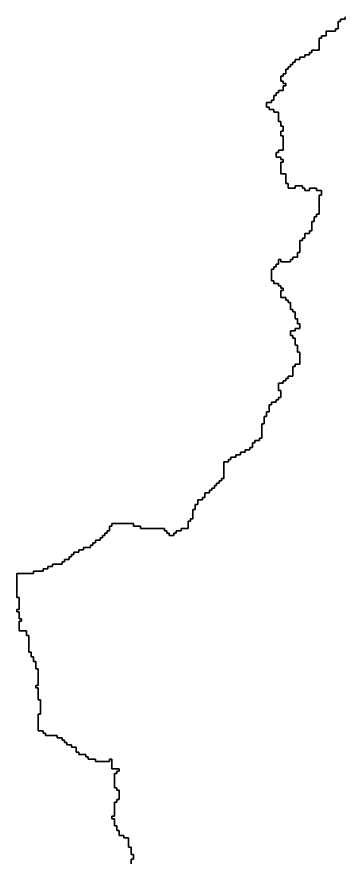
# Model space of a CAD drawing. Header units: inches. Extents: x -98695 to 376223, y 1122520 to 1501782.
# Drawn here: x 40054 to 44311, y 1302233 to 1313153 of the extents above; entities that cross this region are included whole.
import ezdxf

# ---------------------------------------------------------------- set-up
doc = ezdxf.new("R2010")
doc.units = ezdxf.units.IN
doc.header["$MEASUREMENT"] = 0
doc.layers.add('subs1', color=7, linetype='Continuous', true_color=0xc8dcf7)

msp = doc.modelspace()

# ---------------------------------------------------------------- linework, layer by layer
at = {"layer": 'subs1'}
for points in [[(41535, 1302172, 0), (41535, 1302233, 0), (41566, 1302233, 0), (41566, 1302295, 0), (41535, 1302295, 0), (41535, 1302388, 0), (41504, 1302388, 0), (41504, 1302511, 0), (41442, 1302511, 0), (41442, 1302542, 0), (41381, 1302542, 0), (41381, 1302603, 0), (41350, 1302603, 0), (41350, 1302665, 0), (41319, 1302665, 0), (41319, 1302758, 0), (41288, 1302758, 0), (41288, 1302789, 0), (41319, 1302789, 0), (41319, 1302974, 0), (41350, 1302974, 0), (41350, 1303005, 0), (41381, 1303005, 0), (41381, 1303128, 0), (41350, 1303128, 0), (41350, 1303159, 0), (41319, 1303159, 0), (41319, 1303344, 0), (41350, 1303344, 0), (41350, 1303375, 0), (41381, 1303375, 0), (41381, 1303406, 0), (41288, 1303406, 0), (41288, 1303529, 0), (41257, 1303529, 0), (41257, 1303498, 0), (41072, 1303498, 0), (41072, 1303529, 0), (40980, 1303529, 0), (40980, 1303560, 0), (40949, 1303560, 0), (40949, 1303591, 0), (40856, 1303591, 0), (40856, 1303621, 0), (40825, 1303621, 0), (40825, 1303683, 0), (40764, 1303683, 0), (40764, 1303714, 0), (40702, 1303714, 0), (40702, 1303745, 0), (40671, 1303745, 0), (40671, 1303776, 0), (40640, 1303776, 0), (40640, 1303807, 0), (40579, 1303807, 0), (40579, 1303837, 0), (40424, 1303837, 0), (40424, 1303868, 0), (40394, 1303868, 0), (40394, 1303899, 0), (40332, 1303899, 0), (40332, 1304115, 0), (40363, 1304115, 0), (40363, 1304300, 0), (40332, 1304300, 0), (40332, 1304454, 0), (40301, 1304454, 0), (40301, 1304485, 0), (40332, 1304485, 0), (40332, 1304701, 0), (40301, 1304701, 0), (40301, 1304794, 0), (40270, 1304794, 0), (40270, 1304855, 0), (40239, 1304855, 0), (40239, 1304917, 0), (40208, 1304917, 0), (40208, 1305133, 0), (40178, 1305133, 0), (40178, 1305195, 0), (40085, 1305195, 0), (40085, 1305318, 0), (40116, 1305318, 0), (40116, 1305349, 0), (40085, 1305349, 0), (40085, 1305441, 0), (40054, 1305441, 0), (40054, 1305472, 0), (40085, 1305472, 0), (40085, 1305626, 0), (40054, 1305626, 0), (40054, 1305935, 0), (40270, 1305935, 0), (40270, 1305966, 0), (40394, 1305966, 0), (40394, 1305997, 0), (40455, 1305997, 0), (40455, 1306027, 0), (40517, 1306027, 0), (40517, 1306058, 0), (40640, 1306058, 0), (40640, 1306089, 0), (40671, 1306089, 0), (40671, 1306120, 0), (40733, 1306120, 0), (40733, 1306151, 0), (40764, 1306151, 0), (40764, 1306182, 0), (40795, 1306182, 0), (40795, 1306213, 0), (40856, 1306213, 0), (40856, 1306243, 0), (40918, 1306243, 0), (40918, 1306274, 0), (41011, 1306274, 0), (41011, 1306305, 0), (41041, 1306305, 0), (41041, 1306336, 0), (41072, 1306336, 0), (41072, 1306367, 0), (41134, 1306367, 0), (41134, 1306398, 0), (41165, 1306398, 0), (41165, 1306428, 0), (41196, 1306428, 0), (41196, 1306459, 0), (41226, 1306459, 0), (41226, 1306490, 0), (41257, 1306490, 0), (41257, 1306552, 0), (41288, 1306552, 0), (41288, 1306583, 0), (41566, 1306583, 0), (41566, 1306552, 0), (41658, 1306552, 0), (41658, 1306521, 0), (41967, 1306521, 0), (41967, 1306490, 0), (41998, 1306490, 0), (41998, 1306459, 0), (42028, 1306459, 0), (42028, 1306428, 0), (42090, 1306428, 0), (42090, 1306459, 0), (42121, 1306459, 0), (42121, 1306490, 0), (42183, 1306490, 0), (42183, 1306521, 0), (42275, 1306521, 0), (42275, 1306614, 0), (42306, 1306614, 0), (42306, 1306644, 0), (42337, 1306644, 0), (42337, 1306768, 0), (42368, 1306768, 0), (42368, 1306830, 0), (42399, 1306830, 0), (42399, 1306891, 0), (42460, 1306891, 0), (42460, 1306922, 0), (42491, 1306922, 0), (42491, 1306984, 0), (42553, 1306984, 0), (42553, 1307015, 0), (42584, 1307015, 0), (42584, 1307045, 0), (42615, 1307045, 0), (42615, 1307076, 0), (42645, 1307076, 0), (42645, 1307107, 0), (42676, 1307107, 0), (42676, 1307138, 0), (42707, 1307138, 0), (42707, 1307169, 0), (42738, 1307169, 0), (42738, 1307385, 0), (42800, 1307385, 0), (42800, 1307416, 0), (42830, 1307416, 0), (42830, 1307446, 0), (42892, 1307446, 0), (42892, 1307477, 0), (42954, 1307477, 0), (42954, 1307508, 0), (43016, 1307508, 0), (43016, 1307539, 0), (43077, 1307539, 0), (43077, 1307570, 0), (43108, 1307570, 0), (43108, 1307632, 0), (43139, 1307632, 0), (43139, 1307662, 0), (43201, 1307662, 0), (43201, 1307693, 0), (43231, 1307693, 0), (43231, 1307878, 0), (43262, 1307878, 0), (43262, 1307971, 0), (43293, 1307971, 0), (43293, 1308033, 0), (43324, 1308033, 0), (43324, 1308125, 0), (43355, 1308125, 0), (43355, 1308156, 0), (43417, 1308156, 0), (43417, 1308187, 0), (43447, 1308187, 0), (43447, 1308218, 0), (43478, 1308218, 0), (43478, 1308310, 0), (43447, 1308310, 0), (43447, 1308403, 0), (43509, 1308403, 0), (43509, 1308434, 0), (43540, 1308434, 0), (43540, 1308464, 0), (43571, 1308464, 0), (43571, 1308495, 0), (43632, 1308495, 0), (43632, 1308619, 0), (43663, 1308619, 0), (43663, 1308649, 0), (43725, 1308649, 0), (43725, 1308804, 0), (43694, 1308804, 0), (43694, 1308896, 0), (43663, 1308896, 0), (43663, 1308989, 0), (43632, 1308989, 0), (43632, 1309020, 0), (43602, 1309020, 0), (43602, 1309081, 0), (43663, 1309081, 0), (43663, 1309112, 0), (43725, 1309112, 0), (43725, 1309174, 0), (43694, 1309174, 0), (43694, 1309236, 0), (43663, 1309236, 0), (43663, 1309328, 0), (43632, 1309328, 0), (43632, 1309359, 0), (43602, 1309359, 0), (43602, 1309451, 0), (43571, 1309451, 0), (43571, 1309482, 0), (43540, 1309482, 0), (43540, 1309513, 0), (43478, 1309513, 0), (43478, 1309606, 0), (43509, 1309606, 0), (43509, 1309637, 0), (43478, 1309637, 0), (43478, 1309667, 0), (43447, 1309667, 0), (43447, 1309698, 0), (43386, 1309698, 0), (43386, 1309729, 0), (43355, 1309729, 0), (43355, 1309883, 0), (43386, 1309883, 0), (43386, 1309914, 0), (43417, 1309914, 0), (43417, 1309945, 0), (43447, 1309945, 0), (43447, 1310007, 0), (43478, 1310007, 0), (43478, 1309976, 0), (43602, 1309976, 0), (43602, 1310007, 0), (43632, 1310007, 0), (43632, 1310038, 0), (43694, 1310038, 0), (43694, 1310099, 0), (43725, 1310099, 0), (43725, 1310254, 0), (43756, 1310254, 0), (43756, 1310284, 0), (43787, 1310284, 0), (43787, 1310346, 0), (43848, 1310346, 0), (43848, 1310377, 0), (43879, 1310377, 0), (43879, 1310500, 0), (43910, 1310500, 0), (43910, 1310562, 0), (43941, 1310562, 0), (43941, 1310593, 0), (43972, 1310593, 0), (43972, 1310840, 0), (44003, 1310840, 0), (44003, 1310901, 0), (43941, 1310901, 0), (43941, 1310932, 0), (43848, 1310932, 0), (43848, 1310901, 0), (43787, 1310901, 0), (43787, 1310932, 0), (43756, 1310932, 0), (43756, 1310963, 0), (43663, 1310963, 0), (43663, 1310932, 0), (43571, 1310932, 0), (43571, 1310994, 0), (43540, 1310994, 0), (43540, 1311117, 0), (43478, 1311117, 0), (43478, 1311271, 0), (43509, 1311271, 0), (43509, 1311302, 0), (43478, 1311302, 0), (43478, 1311333, 0), (43417, 1311333, 0), (43417, 1311395, 0), (43447, 1311395, 0), (43447, 1311426, 0), (43509, 1311426, 0), (43509, 1311611, 0), (43478, 1311611, 0), (43478, 1311672, 0), (43509, 1311672, 0), (43509, 1311734, 0), (43478, 1311734, 0), (43478, 1311796, 0), (43447, 1311796, 0), (43447, 1311919, 0), (43386, 1311919, 0), (43386, 1311950, 0), (43324, 1311950, 0), (43324, 1311981, 0), (43293, 1311981, 0), (43293, 1312043, 0), (43355, 1312043, 0), (43355, 1312073, 0), (43386, 1312073, 0), (43386, 1312135, 0), (43417, 1312135, 0), (43417, 1312166, 0), (43447, 1312166, 0), (43447, 1312197, 0), (43509, 1312197, 0), (43509, 1312259, 0), (43540, 1312259, 0), (43540, 1312289, 0), (43509, 1312289, 0), (43509, 1312320, 0), (43478, 1312320, 0), (43478, 1312382, 0), (43509, 1312382, 0), (43509, 1312413, 0), (43540, 1312413, 0), (43540, 1312474, 0), (43571, 1312474, 0), (43571, 1312505, 0), (43602, 1312505, 0), (43602, 1312536, 0), (43632, 1312536, 0), (43632, 1312567, 0), (43663, 1312567, 0), (43663, 1312598, 0), (43725, 1312598, 0), (43725, 1312629, 0), (43787, 1312629, 0), (43787, 1312660, 0), (43848, 1312660, 0), (43848, 1312690, 0), (43879, 1312690, 0), (43879, 1312721, 0), (43972, 1312721, 0), (43972, 1312875, 0), (44003, 1312875, 0), (44003, 1312906, 0), (44064, 1312906, 0), (44064, 1312968, 0), (44188, 1312968, 0), (44188, 1312999, 0), (44219, 1312999, 0), (44219, 1313091, 0), (44249, 1313091, 0), (44249, 1313122, 0), (44311, 1313122, 0), (44311, 1313153, 0)], [(44311, 1313153, 0), (44311, 1313122, 0), (44249, 1313122, 0), (44249, 1313091, 0), (44219, 1313091, 0), (44219, 1312999, 0), (44188, 1312999, 0), (44188, 1312968, 0), (44064, 1312968, 0), (44064, 1312906, 0), (44003, 1312906, 0), (44003, 1312875, 0), (43972, 1312875, 0), (43972, 1312721, 0), (43879, 1312721, 0), (43879, 1312690, 0), (43848, 1312690, 0), (43848, 1312660, 0), (43787, 1312660, 0), (43787, 1312629, 0), (43725, 1312629, 0), (43725, 1312598, 0), (43663, 1312598, 0), (43663, 1312567, 0), (43632, 1312567, 0), (43632, 1312536, 0), (43602, 1312536, 0), (43602, 1312505, 0), (43571, 1312505, 0), (43571, 1312474, 0), (43540, 1312474, 0), (43540, 1312413, 0), (43509, 1312413, 0), (43509, 1312382, 0), (43478, 1312382, 0), (43478, 1312320, 0), (43509, 1312320, 0), (43509, 1312289, 0), (43540, 1312289, 0), (43540, 1312259, 0), (43509, 1312259, 0), (43509, 1312197, 0), (43447, 1312197, 0), (43447, 1312166, 0), (43417, 1312166, 0), (43417, 1312135, 0), (43386, 1312135, 0), (43386, 1312073, 0), (43355, 1312073, 0), (43355, 1312043, 0), (43293, 1312043, 0), (43293, 1311981, 0), (43324, 1311981, 0), (43324, 1311950, 0), (43386, 1311950, 0), (43386, 1311919, 0), (43447, 1311919, 0), (43447, 1311796, 0), (43478, 1311796, 0), (43478, 1311734, 0), (43509, 1311734, 0), (43509, 1311672, 0), (43478, 1311672, 0), (43478, 1311611, 0), (43509, 1311611, 0), (43509, 1311426, 0), (43447, 1311426, 0), (43447, 1311395, 0), (43417, 1311395, 0), (43417, 1311333, 0), (43478, 1311333, 0), (43478, 1311302, 0), (43509, 1311302, 0), (43509, 1311271, 0), (43478, 1311271, 0), (43478, 1311117, 0), (43540, 1311117, 0), (43540, 1310994, 0), (43571, 1310994, 0), (43571, 1310932, 0), (43663, 1310932, 0), (43663, 1310963, 0), (43756, 1310963, 0), (43756, 1310932, 0), (43787, 1310932, 0), (43787, 1310901, 0), (43848, 1310901, 0), (43848, 1310932, 0), (43941, 1310932, 0), (43941, 1310901, 0), (44003, 1310901, 0), (44003, 1310840, 0), (43972, 1310840, 0), (43972, 1310593, 0), (43941, 1310593, 0), (43941, 1310562, 0), (43910, 1310562, 0), (43910, 1310500, 0), (43879, 1310500, 0), (43879, 1310377, 0), (43848, 1310377, 0), (43848, 1310346, 0), (43787, 1310346, 0), (43787, 1310284, 0), (43756, 1310284, 0), (43756, 1310254, 0), (43725, 1310254, 0), (43725, 1310099, 0), (43694, 1310099, 0), (43694, 1310038, 0), (43632, 1310038, 0), (43632, 1310007, 0), (43602, 1310007, 0), (43602, 1309976, 0), (43478, 1309976, 0), (43478, 1310007, 0), (43447, 1310007, 0), (43447, 1309945, 0), (43417, 1309945, 0), (43417, 1309914, 0), (43386, 1309914, 0), (43386, 1309883, 0), (43355, 1309883, 0), (43355, 1309729, 0), (43386, 1309729, 0), (43386, 1309698, 0), (43447, 1309698, 0), (43447, 1309667, 0), (43478, 1309667, 0), (43478, 1309637, 0), (43509, 1309637, 0), (43509, 1309606, 0), (43478, 1309606, 0), (43478, 1309513, 0), (43540, 1309513, 0), (43540, 1309482, 0), (43571, 1309482, 0), (43571, 1309451, 0), (43602, 1309451, 0), (43602, 1309359, 0), (43632, 1309359, 0), (43632, 1309328, 0), (43663, 1309328, 0), (43663, 1309236, 0), (43694, 1309236, 0), (43694, 1309174, 0), (43725, 1309174, 0), (43725, 1309112, 0), (43663, 1309112, 0), (43663, 1309081, 0), (43602, 1309081, 0), (43602, 1309020, 0), (43632, 1309020, 0), (43632, 1308989, 0), (43663, 1308989, 0), (43663, 1308896, 0), (43694, 1308896, 0), (43694, 1308804, 0), (43725, 1308804, 0), (43725, 1308649, 0), (43663, 1308649, 0), (43663, 1308619, 0), (43632, 1308619, 0), (43632, 1308495, 0), (43571, 1308495, 0), (43571, 1308464, 0), (43540, 1308464, 0), (43540, 1308434, 0), (43509, 1308434, 0), (43509, 1308403, 0), (43447, 1308403, 0), (43447, 1308310, 0), (43478, 1308310, 0), (43478, 1308218, 0), (43447, 1308218, 0), (43447, 1308187, 0), (43417, 1308187, 0), (43417, 1308156, 0), (43355, 1308156, 0), (43355, 1308125, 0), (43324, 1308125, 0), (43324, 1308033, 0), (43293, 1308033, 0), (43293, 1307971, 0), (43262, 1307971, 0), (43262, 1307878, 0), (43231, 1307878, 0), (43231, 1307693, 0), (43201, 1307693, 0), (43201, 1307662, 0), (43139, 1307662, 0), (43139, 1307632, 0), (43108, 1307632, 0), (43108, 1307570, 0), (43077, 1307570, 0), (43077, 1307539, 0), (43016, 1307539, 0), (43016, 1307508, 0), (42954, 1307508, 0), (42954, 1307477, 0), (42892, 1307477, 0), (42892, 1307446, 0), (42830, 1307446, 0), (42830, 1307416, 0), (42800, 1307416, 0), (42800, 1307385, 0), (42738, 1307385, 0), (42738, 1307169, 0), (42707, 1307169, 0), (42707, 1307138, 0), (42676, 1307138, 0), (42676, 1307107, 0), (42645, 1307107, 0), (42645, 1307076, 0), (42615, 1307076, 0), (42615, 1307045, 0), (42584, 1307045, 0), (42584, 1307015, 0), (42553, 1307015, 0), (42553, 1306984, 0), (42491, 1306984, 0), (42491, 1306922, 0), (42460, 1306922, 0), (42460, 1306891, 0), (42399, 1306891, 0), (42399, 1306830, 0), (42368, 1306830, 0), (42368, 1306768, 0), (42337, 1306768, 0), (42337, 1306644, 0), (42306, 1306644, 0), (42306, 1306614, 0), (42275, 1306614, 0), (42275, 1306521, 0), (42183, 1306521, 0), (42183, 1306490, 0), (42121, 1306490, 0), (42121, 1306459, 0), (42090, 1306459, 0), (42090, 1306428, 0), (42028, 1306428, 0), (42028, 1306459, 0), (41998, 1306459, 0), (41998, 1306490, 0), (41967, 1306490, 0), (41967, 1306521, 0), (41658, 1306521, 0), (41658, 1306552, 0), (41566, 1306552, 0), (41566, 1306583, 0), (41288, 1306583, 0), (41288, 1306552, 0), (41257, 1306552, 0), (41257, 1306490, 0), (41226, 1306490, 0), (41226, 1306459, 0), (41196, 1306459, 0), (41196, 1306428, 0), (41165, 1306428, 0), (41165, 1306398, 0), (41134, 1306398, 0), (41134, 1306367, 0), (41072, 1306367, 0), (41072, 1306336, 0), (41041, 1306336, 0), (41041, 1306305, 0), (41011, 1306305, 0), (41011, 1306274, 0), (40918, 1306274, 0), (40918, 1306243, 0), (40856, 1306243, 0), (40856, 1306213, 0), (40795, 1306213, 0), (40795, 1306182, 0), (40764, 1306182, 0), (40764, 1306151, 0), (40733, 1306151, 0), (40733, 1306120, 0), (40671, 1306120, 0), (40671, 1306089, 0), (40640, 1306089, 0), (40640, 1306058, 0), (40517, 1306058, 0), (40517, 1306027, 0), (40455, 1306027, 0), (40455, 1305997, 0), (40394, 1305997, 0), (40394, 1305966, 0), (40270, 1305966, 0), (40270, 1305935, 0), (40054, 1305935, 0), (40054, 1305626, 0), (40085, 1305626, 0), (40085, 1305472, 0), (40054, 1305472, 0), (40054, 1305441, 0), (40085, 1305441, 0), (40085, 1305349, 0), (40116, 1305349, 0), (40116, 1305318, 0), (40085, 1305318, 0), (40085, 1305195, 0), (40178, 1305195, 0), (40178, 1305133, 0), (40208, 1305133, 0), (40208, 1304917, 0), (40239, 1304917, 0), (40239, 1304855, 0), (40270, 1304855, 0), (40270, 1304794, 0), (40301, 1304794, 0), (40301, 1304701, 0), (40332, 1304701, 0), (40332, 1304485, 0), (40301, 1304485, 0), (40301, 1304454, 0), (40332, 1304454, 0), (40332, 1304300, 0), (40363, 1304300, 0), (40363, 1304115, 0), (40332, 1304115, 0), (40332, 1303899, 0), (40394, 1303899, 0), (40394, 1303868, 0), (40424, 1303868, 0), (40424, 1303837, 0), (40579, 1303837, 0), (40579, 1303807, 0), (40640, 1303807, 0), (40640, 1303776, 0), (40671, 1303776, 0), (40671, 1303745, 0), (40702, 1303745, 0), (40702, 1303714, 0), (40764, 1303714, 0), (40764, 1303683, 0), (40825, 1303683, 0), (40825, 1303621, 0), (40856, 1303621, 0), (40856, 1303591, 0), (40949, 1303591, 0), (40949, 1303560, 0), (40980, 1303560, 0), (40980, 1303529, 0), (41072, 1303529, 0), (41072, 1303498, 0), (41257, 1303498, 0), (41257, 1303529, 0), (41288, 1303529, 0), (41288, 1303406, 0), (41381, 1303406, 0), (41381, 1303375, 0), (41350, 1303375, 0), (41350, 1303344, 0), (41319, 1303344, 0), (41319, 1303159, 0), (41350, 1303159, 0), (41350, 1303128, 0), (41381, 1303128, 0), (41381, 1303005, 0), (41350, 1303005, 0), (41350, 1302974, 0), (41319, 1302974, 0), (41319, 1302789, 0), (41288, 1302789, 0), (41288, 1302758, 0), (41319, 1302758, 0), (41319, 1302665, 0), (41350, 1302665, 0), (41350, 1302603, 0), (41381, 1302603, 0), (41381, 1302542, 0), (41442, 1302542, 0), (41442, 1302511, 0), (41504, 1302511, 0), (41504, 1302388, 0), (41535, 1302388, 0), (41535, 1302295, 0), (41566, 1302295, 0), (41566, 1302233, 0), (41535, 1302233, 0), (41535, 1302172, 0)]]:
    msp.add_polyline3d(points, dxfattribs=at)

doc.saveas('drawing.dxf')
